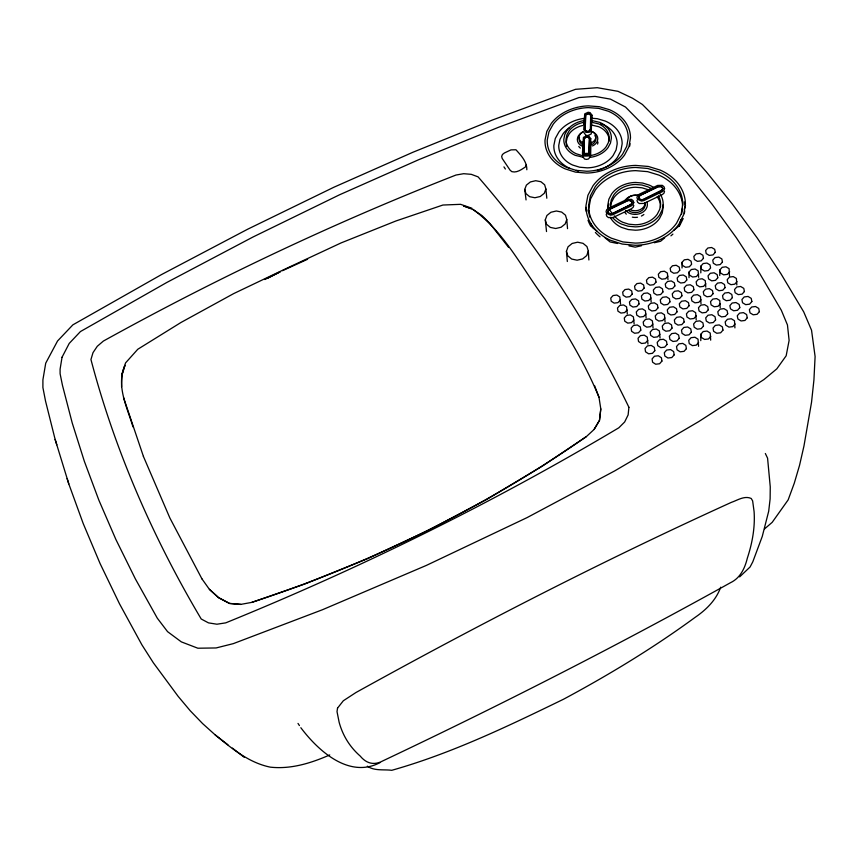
<?xml version="1.0" encoding="UTF-8"?>
<svg xmlns="http://www.w3.org/2000/svg" width="858" height="858" viewBox="0 0 858 858"><rect width="100%" height="100%" fill="white"/><g stroke="black" fill="none" stroke-linecap="round" stroke-linejoin="round"><path stroke-width="1.29" d="M689.028 277.67L689.038 272.05L691.323 269.509L695.087 269.015L698.144 270.871L698.659 277.349M696.192 319.798L695.666 312.666L692.567 310.746L688.738 311.229L686.432 313.835L686.979 317.052L690.079 318.983L693.918 318.5L696.235 315.883M698.562 346.321L698.037 339.2L694.905 337.226L691.044 337.709L688.706 340.369L689.264 343.65L692.395 345.624L696.278 345.141L698.605 342.481M700.814 272.876L700.911 266.087L703.174 263.556L706.938 263.063L710.006 264.897L710.585 268.007L708.311 270.549L704.536 271.042L701.469 269.197L700.911 266.087M701.007 303.721L700.503 296.568L697.415 294.68L693.607 295.163L691.312 297.747L691.859 300.933L694.948 302.831L698.766 302.348L701.072 299.753M700.771 340.647L700.879 334.202L703.195 331.553L707.067 331.059L710.21 333.033L710.692 340.165M705.78 287.14L705.276 280.652L702.198 278.786L698.412 279.279L696.138 281.842L696.685 284.974L699.763 286.851L703.571 286.368L705.855 283.794M589.446 138.921L588.685 154.526M590.958 141.731L590.615 156.156L588.545 158.944L586.54 159.416L584.545 159.03L582.625 156.338L583.022 141.924M121.568 386.701L121.847 375.6L124.978 365.347C115.766 385.768 127.241 407.271 132.947 426.844M584.137 124.86L584.309 118.436M584.169 154.622L584.18 139.307L585.574 137.366L588.17 137.301L589.092 138.031M585.092 129.665L585.885 114.64L589.403 113.814L590.69 115.648M719.744 275.504L719.948 269.852L722.211 267.299L725.997 266.806L729.096 268.661L729.493 276.297M720.205 307.668L719.755 300.493L716.634 298.595L712.805 299.077L710.51 301.684L711.089 304.869L714.221 306.789L718.049 306.306L720.345 303.689M736.829 284.985L736.4 278.464L733.279 276.598L729.472 277.091L727.198 279.665L727.798 282.808L730.919 284.684L734.738 284.191L737.011 281.617M734.909 327.885L734.502 320.72L731.338 318.768L727.466 319.262L725.16 321.9L725.771 325.15L728.935 327.102L732.818 326.619L735.124 323.97M594.54 385.596L598.981 397.2L600.793 408.912L599.495 420.399L594.144 429.408L586.422 436.561L542.331 466.141L486.186 499.731L427.831 530.619L367.321 558.762L304.869 583.987L251.93 602.359L240.841 604.375L229.536 603.41L218.651 597.726L209.427 589.382L201.898 578.807M600.793 408.858L599.485 420.323L594.144 429.343M681.542 214.446L682.475 208.269M684.341 213.513L684.727 210.907M629.665 146.214L630.104 143.704M607.99 208.301L608.805 203.711M610.499 207.636L611.422 202.434L613.974 197.576A24.818 19.82 -4.2 0 1 635.574 187.237L642.009 187.795L648.015 189.661M588.781 208.623L590.594 198.906L595.409 189.865A46.536 37.162 -4.2 0 1 635.681 170.645L647.661 171.654L658.88 175.096A47.662 38.084 -4.2 0 1 682.614 205.802M681.027 219.648L679 226.008L673.884 230.255M684.276 209.47L685.499 205.652L684.191 201.93M121.879 374.217L125.568 362.902L137.784 349.26L181.07 322.426L233.666 293.608L287.473 267.932L341.066 242.921L395.838 221.01L442.91 205.03L460.596 204.333L471.964 208.279M664.542 191.398L663.931 193.254L662.247 194.637L643.897 203.443L639.274 203.518L637.591 202.198L636.979 200.354M633.826 205.427L633.193 207.293L631.488 208.687L613.062 217.535L608.44 217.61L606.778 216.27L606.198 214.414M638.556 197.672L640.218 195.442L658.225 186.808L661.443 186.712L662.955 188.749M632.164 202.563L630.491 204.815L612.365 213.503L610.649 213.899L608.054 212.73L608.097 210.296L609.362 209.266L627.455 200.6L629.161 200.204L631.767 201.362L631.756 204.032L612.376 213.749L610.66 214.146L608.065 212.966M607.689 211.765L609.373 209.513L627.455 200.847L629.171 200.45L631.767 201.609M588.309 251.029L586.733 255.566L582.625 258.923L577.102 260.199L571.664 259.052L567.76 255.791L566.441 251.297L568.05 246.793L572.136 243.468L577.616 242.203L583.032 243.329L586.947 246.557L588.309 251.029L588.888 259.974M566.773 219.551L565.186 223.959L561.121 227.241L555.694 228.507L550.353 227.402L546.546 224.249L545.291 219.884L546.9 215.497L550.954 212.248L556.349 210.993L561.658 212.076L565.476 215.197L566.773 219.551L567.535 228.646M590.336 129.279L588.953 131.21L587.655 131.51L585.446 130.555M545.881 188.996L544.283 193.297L540.261 196.503L534.909 197.748L529.676 196.697L525.954 193.64L524.764 189.404L526.383 185.124L530.383 181.95L535.692 180.706L540.915 181.735L544.637 184.77L545.881 188.996L546.814 198.23M526.254 164.865L525.482 166.892C521.6 169.519 516.784 173.048 511.872 171.664L510.124 170.227L502.209 158.462L501.662 156.488L502.445 154.494L504.354 153.003L510.982 149.882L515.948 149.764C520.935 155.287 527.069 161.712 526.833 169.766M720.709 587.183C716.065 600.171 706.166 609.824 694.991 617.46C653.292 647.983 609.051 674.806 563.534 699.227C507.882 726.286 451.437 753.463 391.774 770.302C383.569 769.261 374.496 771.138 367.321 766.194M679.386 226.19L683.204 218.522M710.799 336.304L708.472 338.964L704.6 339.446L701.447 337.473L700.879 334.202M729.697 271.782L727.434 274.346L723.637 274.839L720.538 272.973L719.948 269.852M659.92 334.223L657.571 336.862L653.742 337.344L650.675 335.392L650.171 332.143L652.509 329.515L656.338 329.032L659.405 330.984L660.038 338.073M664.961 317.964L662.633 320.581L658.815 321.064L655.759 319.133L655.255 315.926L657.582 313.32L661.379 312.838L664.446 314.757L665.057 321.868M647.779 340.358L645.43 343.007L641.591 343.49L638.534 341.516L638.052 338.266L640.4 335.628L644.219 335.146L647.275 337.108L647.962 344.187M652.895 324.045L650.557 326.673L646.739 327.155L643.693 325.214L643.2 321.997L645.538 319.391L649.345 318.908L652.391 320.828L653.045 327.928M698.702 273.981L696.417 276.533L692.642 277.027L689.585 275.161L689.038 272.05M645.935 313.964L643.597 316.57L639.8 317.052L636.786 315.133L636.293 311.947L638.631 309.352L642.406 308.869L645.43 310.778L646.106 317.868M667.899 276.158L665.604 278.711L661.85 279.193L658.837 277.338L658.333 274.238L660.628 271.696L664.371 271.214L667.385 273.058L667.974 279.515M682.013 262.355L684.287 259.835L688.03 259.341L691.065 261.164L691.612 264.253L689.339 266.795L685.585 267.278L682.55 265.444L682.013 262.355L682.046 268.007M650.997 297.962L648.68 300.536L644.905 301.029L641.891 299.131L641.409 295.989L643.725 293.415L647.49 292.932L650.503 294.809L651.158 301.919M633.89 320.034L631.552 322.64L627.756 323.123L624.742 321.192L624.281 317.996L626.619 315.401L630.394 314.918L633.408 316.827L634.126 323.906M627.048 310.006L624.71 312.591L620.935 313.073L617.942 311.175L617.492 308.001L619.819 305.427L623.584 304.944L626.576 306.832L627.305 313.91M620.259 300.075L617.932 302.649L614.178 303.131L611.207 301.244L610.757 298.101L613.084 295.538L616.827 295.055L619.798 296.932L620.548 304.011M764.499 528.957L772.2 522.329L788.159 499.871L794.272 483.226L799.559 465.272L803.967 445.967L811.539 402.23L813.92 380.008L815.1 356.52L811.539 330.212L803.742 311.926L780.855 273.616L757.11 237.838L732.228 203.904L706.381 171.89L679.729 141.849L642.406 104.462L632.507 98.209L617.996 91.323L597.297 87.698L575.536 89.318L492.599 119.948L412.998 152.22L333.955 187.205L247.63 229.236L161.561 274.549L72.887 324.839L57.55 340.991L45.721 363.17L42.911 379.794L42.9 387.548L45.528 401.051L55.137 439.435L68.779 483.858L83.194 523.509L100.086 563.556L119.487 603.785L141.902 644.841L153.357 662.794L178.099 696.299L190.219 710.746L202.595 723.573L215.176 734.888L227.938 744.787M739.639 576.898L750.085 566.977L752.798 561.818L762.269 536.411L768.693 511.229L770.119 498.927L770.259 486.926L767.578 458.172L765.347 453.507M664.66 237.891L660.574 241.291L654.236 242.76M662.558 189.715L643.275 199.388L641.559 199.785L638.953 198.627M588.674 154.279L585.092 155.116L583.783 153.217L584.169 139.05L584.588 137.891L586.861 136.808L589.081 137.773L589.467 139.178L589.114 153.346L583.805 153.464M586.422 436.561C483.88 507.893 370.559 563.449 251.898 602.305M264.822 279.526L280.158 271.857L267.213 278.432M282.518 270.678L307.604 259.266M329.751 754.943C310.993 763.137 291.044 769.401 270.334 767.159C248.691 762.719 231.842 748.455 215.176 734.888M379.922 762.665C349.034 778.903 318.264 750.847 300.836 727.713M587.709 155.298L585.102 155.362M641.57 245.688L635.231 247.147L628.957 245.849M591.044 118.211L597.275 118.683L605.394 121.107A34.738 27.07 -6.7 0 1 622.147 143.812L620.892 150.836L617.363 157.486A33.923 26.437 -6.6 0 1 604.547 167.782M591.655 120.495L599.763 122.372A24.196 18.801 -6.7 0 1 611.368 138.17L610.478 143.05L608.011 147.651A23.627 18.361 -6.7 0 1 589.553 157.432M591.28 122.168L598.637 123.874A21.954 17.063 -6.7 0 1 609.159 138.224L608.343 142.653L606.102 146.825A21.439 16.667 -6.7 0 1 589.36 155.695M591.43 125.021L598.777 126.727A21.9 17.042 -6.7 0 1 609.266 141.066M583.343 157.293L575.16 155.319A24.196 18.801 -6.7 0 1 563.813 139.339L564.789 134.502L567.299 129.976A23.627 18.361 -6.7 0 1 584.298 120.538M576.158 170.356L586.722 171.246A40.219 31.263 -6.7 0 0 622.554 154.215L626.726 146.343L628.195 138.009A41.173 32.014 -6.7 0 0 608.29 111.218L598.67 108.376L588.341 107.615A40.197 31.242 -6.7 0 0 553.26 124.12L548.959 131.789L547.254 139.993A41.173 32.003 -6.7 0 0 566.419 167.31L578.292 171.074M240.873 604.429L229.579 603.474L218.618 597.683L209.384 589.317M617.642 243.511L610.102 241.956L605.105 237.881M600.568 123.788L602.884 124.485A29.719 23.155 -6.7 0 1 617.181 143.929L616.098 149.936L613.073 155.609A29.022 22.619 -6.6 0 1 587.29 167.857L579.686 167.224L572.661 165.036A29.719 23.155 -6.6 0 1 558.762 145.324L559.963 139.371L563.052 133.805A29.011 22.608 -6.7 0 1 569.701 127.606M581.488 155.384L576.308 153.786A21.954 17.063 -6.7 0 1 566.001 139.286L566.881 134.899L569.154 130.781A21.439 16.656 -6.7 0 1 584.598 122.211M471.568 208.859L463.61 205.984L471.546 208.794M232.411 748.122L244.294 757.346M597.104 231.37L592.106 227.295L590.958 223.552M508.494 247.233L489.746 223.316L481.939 215.562L472.704 209.277C504.322 231.649 522.243 268.629 544.991 299.142C564.821 330.705 584.92 362.666 598.991 397.275M609.373 209.513L612.376 213.749M503.957 166.892L505.383 169.026M298.005 723.433L299.421 725.568M201.93 578.85L169.884 518.007L143.393 456.381M143.425 456.424L123.509 397.49M591.688 116.709L591.269 133.945L587.805 135.585L585.832 135.21L583.923 132.572M55.137 439.435L56.81 444.798M67.139 478.582L68.779 483.858M585.96 207.346L587.119 211.079M524.764 189.404L526.051 199.925M545.291 219.884L546.525 231.553M566.441 251.297L567.331 261.497M589.789 217.171A47.662 38.074 -4.2 0 1 588.781 209.845M662.977 205.051A28.003 22.372 -4.2 0 1 663.137 207.368L662.226 213.149L659.47 218.597A27.349 21.847 -4.2 0 1 635.36 230.201L628.163 229.536L621.503 227.391A28.003 22.362 -4.2 0 1 610.22 217.288M600.01 236.819A50.332 40.197 -4.2 0 1 595.377 232.432M590.84 226.265A50.332 40.197 -4.2 0 1 588.009 220.184M586.229 211.25A50.332 40.197 -4.2 0 1 586.186 208.666M652.241 189.264A25.493 20.335 -4.3 0 0 648.005 186.883L641.988 185.017L635.531 184.47A24.893 19.852 -4.3 0 0 613.878 194.82L611.314 199.689L610.392 204.89A25.493 20.335 -4.2 0 0 610.564 207.518M658.386 195.871A25.493 20.335 -4.3 0 1 660.596 204.032L659.759 209.288L657.249 214.232A24.893 19.863 -4.2 0 1 635.317 224.785L628.775 224.195L622.704 222.243A25.493 20.335 -4.2 0 1 614.264 215.83M612.902 217.943A28.089 22.405 -4.2 0 0 621.396 224.067L628.088 226.222L635.306 226.877A27.435 21.89 -4.2 0 0 659.502 215.24L662.258 209.781L663.18 203.989A28.089 22.415 -4.3 0 0 660.092 193.962M608.129 208.408A28.089 22.405 -4.2 0 1 607.839 204.944L608.869 199.206L611.7 193.844A27.424 21.879 -4.3 0 1 635.542 182.443L642.653 183.044L649.281 185.103A28.089 22.415 -4.3 0 1 653.946 187.72M672.908 234.095A49.163 39.286 -4.2 0 1 670.913 235.853M657.174 196.793A25.418 20.302 -4.2 0 1 660.574 206.789M645.173 202.724A9.899 7.894 -4.3 0 1 644.841 204.762A9.706 7.733 -4.3 0 1 632.829 210.532A9.899 7.894 -4.3 0 1 630.469 209.781M644.862 202.595A9.878 7.883 -4.2 0 1 644.851 206.649A9.685 7.733 -4.2 0 1 632.861 212.409A9.878 7.883 -4.2 0 1 628.496 210.446M626.984 199.131A9.706 7.733 -4.3 0 1 637.966 195.292M625.16 200.182A11.84 9.449 -4.2 0 1 635.488 195.238M636.518 195.259A11.84 9.449 -4.2 0 1 638.556 195.506M625.621 210.446A12.076 9.631 -4.2 0 0 632.282 214.114A11.851 9.449 -4.2 0 0 646.964 207.068A12.076 9.642 -4.2 0 0 646.964 202.102M626.329 214.135A12.044 9.62 -4.2 0 1 625.15 212.784M643.875 214.479A11.808 9.438 -4.2 0 1 641.398 216.044M637.505 217.246A11.808 9.438 -4.2 0 1 632.335 217.149M584.77 118.286A33.912 26.416 -6.7 0 0 558.901 131.993L555.287 138.492L553.86 145.442A34.738 27.059 -6.6 0 0 570.077 168.511M603.421 168.297A33.923 26.437 -6.6 0 1 597.393 170.399M582.582 125.483A21.375 16.634 -6.7 0 0 569.369 133.612L567.106 137.72L566.226 142.106A21.9 17.031 -6.7 0 0 566.806 146.471M591.763 131.338A8.526 6.617 -6.7 0 1 595.506 138.653A8.355 6.489 -6.7 0 1 591.494 142.76M594.884 135.618A8.505 6.617 -6.7 0 1 595.613 140.594A8.344 6.489 -6.7 0 1 591.602 144.702M583.086 142.964A8.526 6.617 -6.7 0 1 579.386 135.639A8.355 6.489 -6.7 0 1 583.397 131.553M583.204 144.905A8.505 6.617 -6.7 0 1 579.515 137.58M582.614 132.261A10.199 7.926 -6.7 0 0 577.724 137.248A10.403 8.087 -6.7 0 0 582.239 146.203M592.513 145.957A10.199 7.926 -6.7 0 0 597.415 140.937A10.403 8.087 -6.7 0 0 592.835 132.003M580.351 148.091A10.371 8.076 -6.7 0 1 578.775 146.461M597.962 141.978A10.371 8.076 -6.7 0 1 597.565 144.069M590.679 115.39L590.358 129.537L588.963 131.456L586.379 131.531L585.081 129.419L585.446 115.53L585.864 114.382L588.116 113.32L590.315 114.264L590.679 115.39M590.797 138.749L589.875 154.794L588.374 155.995L584.362 156.081L582.432 153.389L583.408 137.377L586.893 135.725L588.867 136.09L590.797 138.749M592.009 115.219L591.108 130.952L589.628 132.132L585.649 132.229L583.74 129.59L584.695 113.878L588.148 112.259L590.1 112.612L592.009 115.219M628.903 407.282L628.131 414.907L624.656 421.986L618.832 427.788C493.028 502.745 361.336 567.653 225.718 622.865L216.935 624.216L208.483 622.876L201.222 619.004C153.174 538.105 114.897 450.589 90.948 359.513L93.018 352.627L97.297 346.278L103.357 341.076C217.106 278.089 334.91 222.426 455.995 175.032L463.663 173.702L471.267 174.335L478.078 176.866C538.449 246.235 588.92 324.528 628.903 407.282M337.526 708.14L337.022 711.647L339.135 722.254A608.933 201.18 -33.9 0 0 360.178 756.037C366.57 763.813 374.345 765.55 383.076 760.767C500.707 705.04 616.752 645.935 730.523 582.689C740.357 577.992 744.916 568.157 747.361 558.065A641.773 223.573 -24.3 0 0 754.075 511.486L752.638 500.89L751.211 498.477C744.508 495.388 737.569 500.257 731.348 502.37C603.614 560.413 478.678 624.506 355.973 692.513L343.329 700.761L337.526 708.14M682.754 203.893L681.263 213.792L676.597 223.134A46.697 37.269 -4.2 0 1 635.22 243.104L622.876 241.935L611.454 238.213A47.812 38.138 -4.2 0 1 588.588 205.512L590.401 195.785L595.237 186.722A46.675 37.237 -4.3 0 1 635.639 167.46L647.651 168.458L658.901 171.9A47.812 38.149 -4.3 0 1 682.754 203.893M685.413 203.85L683.847 214.307L678.935 224.174A49.314 39.35 -4.2 0 1 635.21 245.291L622.168 244.047L610.102 240.111A50.483 40.272 -4.2 0 1 585.982 205.555L587.912 195.292L593.028 185.725A49.281 39.318 -4.3 0 1 635.649 165.412L648.326 166.463L660.199 170.088A50.483 40.283 -4.3 0 1 685.413 203.85M62.044 357.239L60.092 369.197L60.114 373.788L62.452 385.296L72.211 422.919L84.331 461.261L98.863 500.16L115.862 539.435L135.35 578.86L157.314 618.2L167.557 631.649L181.338 641.881L197.855 648.219L216.098 647.951L233.301 643.639L322.458 609.738L426.34 565.422L527.069 517.61L614.854 470.817L698.862 421.514L763.856 379.622L776.812 368.854L786.164 355.78L789.113 340.422L787.451 324.957L781.359 310.328L759.555 273.23L736.411 237.838L712.119 204.268L686.861 172.587L660.789 142.846L625.514 107.046L610.478 99.131L594.98 96.396L578.957 97.565L498.434 127.338L418.672 159.717L339.521 194.798L253.024 236.99L166.731 282.507L80.438 331.563L69.208 343.436L62.044 357.239M630.48 137.956L628.935 146.75L624.527 155.073A42.471 33.012 -6.7 0 1 586.679 173.069L575.514 172.126L565.218 168.908A43.479 33.794 -6.7 0 1 545.012 140.047L546.825 131.392L551.362 123.295A42.45 32.99 -6.7 0 1 588.384 105.877L599.281 106.692L609.437 109.685A43.479 33.805 -6.7 0 1 630.48 137.956M662.955 188.503L661.314 190.991L643.275 199.635L641.559 200.032L638.953 198.874L638.963 196.214L640.218 195.195L658.225 186.561L661.443 186.454L662.955 188.503M664.575 188.481L663.963 190.337L662.279 191.72L643.875 200.547L641.548 201.083L637.548 199.303L636.936 197.458L637.569 195.592L639.264 194.219L657.614 185.425L662.237 185.328L663.942 186.647L664.575 188.481M633.772 202.542L633.14 204.408L631.434 205.802L612.944 214.672L610.628 215.208L606.649 213.406L606.07 211.551L606.713 209.674L608.429 208.279L626.866 199.453L631.477 199.367L633.161 200.697L633.772 202.542M759.373 311.669L757.088 314.307L753.206 314.8L750.021 312.859L749.377 309.631L751.672 307.003L755.533 306.51L758.729 308.44L759.373 311.669M747.254 317.814L744.959 320.463L741.087 320.946L737.901 318.994L737.279 315.755L739.575 313.127L743.446 312.634L746.621 314.575L747.254 317.814M739.789 307.668L737.494 310.285L733.633 310.778L730.48 308.848L729.868 305.641L732.164 303.024L736.003 302.531L739.167 304.451L739.789 307.668M722.972 330.126L720.656 332.786L716.773 333.269L713.62 331.306L713.03 328.046L715.347 325.397L719.208 324.914L722.372 326.866L722.972 330.126M751.855 301.555L749.57 304.172L745.709 304.665L742.545 302.745L741.923 299.549L744.197 296.943L748.047 296.45L751.211 298.359L751.855 301.555M744.401 291.538L742.116 294.144L738.288 294.626L735.134 292.728L734.523 289.554L736.797 286.969L740.626 286.475L743.779 288.363L744.401 291.538M727.702 313.781L725.396 316.409L721.546 316.902L718.393 314.961L717.803 311.744L720.109 309.127L723.948 308.633L727.101 310.564L727.702 313.781M703.485 326.04L701.158 328.678L697.307 329.172L694.176 327.209L693.618 323.97L695.935 321.342L699.785 320.86L702.906 322.801L703.485 326.04M686.4 348.67L684.051 351.34L680.18 351.823L677.059 349.828L676.512 346.535L678.86 343.876L682.721 343.393L685.842 345.377L686.4 348.67M732.378 297.608L730.094 300.214L726.254 300.708L723.122 298.799L722.533 295.613L724.817 293.018L728.635 292.524L731.777 294.433L732.378 297.608M715.604 319.905L713.288 322.544L709.437 323.026L706.295 321.085L705.716 317.857L708.032 315.229L711.872 314.736L715.014 316.677L715.604 319.905M679.193 338.331L676.844 340.991L672.994 341.473L669.894 339.5L669.358 336.239L671.696 333.601L675.546 333.108L678.646 335.07L679.193 338.331M725.053 287.655L722.768 290.24L718.95 290.723L715.84 288.835L715.25 285.682L717.535 283.108L721.342 282.614L724.452 284.491L725.053 287.655M661.936 361.068L659.566 363.76L655.694 364.232L652.595 362.226L652.08 358.912L654.45 356.242L658.311 355.759L661.411 357.765L661.936 361.068M708.3 309.781L705.995 312.398L702.155 312.88L699.045 310.961L698.476 307.754L700.782 305.148L704.611 304.665L707.721 306.574L708.3 309.781M691.344 332.185L689.017 334.834L685.156 335.317L682.046 333.354L681.499 330.105L683.826 327.466L687.666 326.984L690.787 328.936L691.344 332.185M674.173 354.869L671.825 357.539L667.942 358.022L664.832 356.027L664.307 352.724L666.666 350.053L670.527 349.571L673.637 351.566L674.173 354.869M684.148 321.986L681.82 324.614L677.981 325.096L674.892 323.155L674.356 319.937L676.683 317.31L680.512 316.827L683.601 318.758L684.148 321.986M667.02 344.498L664.66 347.158L660.81 347.64L657.721 345.656L657.207 342.385L659.555 339.736L663.395 339.253L666.484 341.227L667.02 344.498M713.062 293.693L710.778 296.289L706.96 296.771L703.86 294.884L703.292 291.709L705.576 289.135L709.384 288.642L712.483 290.53L713.062 293.693M689.049 305.813L686.743 308.408L682.925 308.901L679.847 306.982L679.311 303.796L681.617 301.212L685.424 300.718L688.502 302.627L689.049 305.813M672.039 328.099L669.712 330.738L665.872 331.22L662.794 329.268L662.279 326.029L664.607 323.412L668.425 322.93L671.514 324.871L672.039 328.099M717.781 277.777L715.508 280.351L711.711 280.845L708.622 278.968L708.054 275.847L710.317 273.284L714.113 272.79L717.202 274.657L717.781 277.777M654.826 350.665L652.466 353.335L648.616 353.807L645.538 351.823L645.034 348.541L647.393 345.892L651.233 345.409L654.311 347.383L654.826 350.665M681.938 295.838L679.633 298.423L675.836 298.906L672.779 297.018L672.254 293.854L674.549 291.28L678.335 290.798L681.391 292.675L681.938 295.838M693.897 289.811L691.612 292.385L687.816 292.878L684.748 290.991L684.201 287.838L686.497 285.274L690.282 284.781L693.35 286.658L693.897 289.811M677.016 311.883L674.699 314.489L670.881 314.972L667.814 313.052L667.288 309.856L669.605 307.261L673.412 306.778L676.479 308.687L677.016 311.883M722.447 262.033L720.184 264.575L716.409 265.079L713.33 263.234L712.751 260.135L715.014 257.604L718.779 257.11L721.857 258.944L722.447 262.033M640.808 330.148L638.459 332.775L634.641 333.258L631.606 331.306L631.134 328.088L633.483 325.472L637.28 324.989L640.315 326.919L640.808 330.148M686.797 279.965L684.512 282.518L680.737 283.011L677.691 281.145L677.155 278.024L679.45 275.472L683.215 274.978L686.261 276.834L686.797 279.965M669.948 301.877L667.642 304.461L663.845 304.944L660.799 303.046L660.285 299.882L662.59 297.297L666.376 296.814L669.422 298.702L669.948 301.877M715.261 252.381L713.009 254.912L709.255 255.405L706.198 253.582L705.63 250.515L707.882 247.994L711.636 247.501L714.693 249.313L715.261 252.381M662.955 291.956L660.639 294.53L656.863 295.013L653.85 293.125L653.346 289.993L655.651 287.43L659.416 286.937L662.44 288.814L662.955 291.956M674.881 285.95L672.586 288.513L668.811 289.007L665.776 287.13L665.261 283.998L667.556 281.445L671.321 280.952L674.356 282.818L674.881 285.95M657.947 307.915L655.63 310.51L651.833 310.993L648.798 309.084L648.294 305.909L650.621 303.324L654.407 302.842L657.442 304.74L657.947 307.915M703.453 258.312L701.19 260.843L697.425 261.336L694.379 259.502L693.832 256.435L696.095 253.914L699.838 253.421L702.884 255.234L703.453 258.312M679.761 270.206L677.488 272.747L673.723 273.241L670.699 271.385L670.184 268.297L672.468 265.766L676.211 265.272L679.236 267.106L679.761 270.206M644.111 288.106L641.805 290.658L638.052 291.152L635.059 289.275L634.577 286.154L636.893 283.601L640.636 283.119L643.629 284.974L644.111 288.106M656.016 282.132L653.71 284.684L649.956 285.167L646.953 283.301L646.46 280.191L648.766 277.649L652.509 277.155L655.512 279.011L656.016 282.132M639.028 303.979L636.7 306.563L632.936 307.046L629.933 305.148L629.461 301.984L631.778 299.421L635.542 298.927L638.545 300.815L639.028 303.979M632.196 294.079L629.879 296.654L626.125 297.136L623.144 295.259L622.683 292.117L624.999 289.564L628.742 289.082L631.724 290.948L632.196 294.079"/></g></svg>
